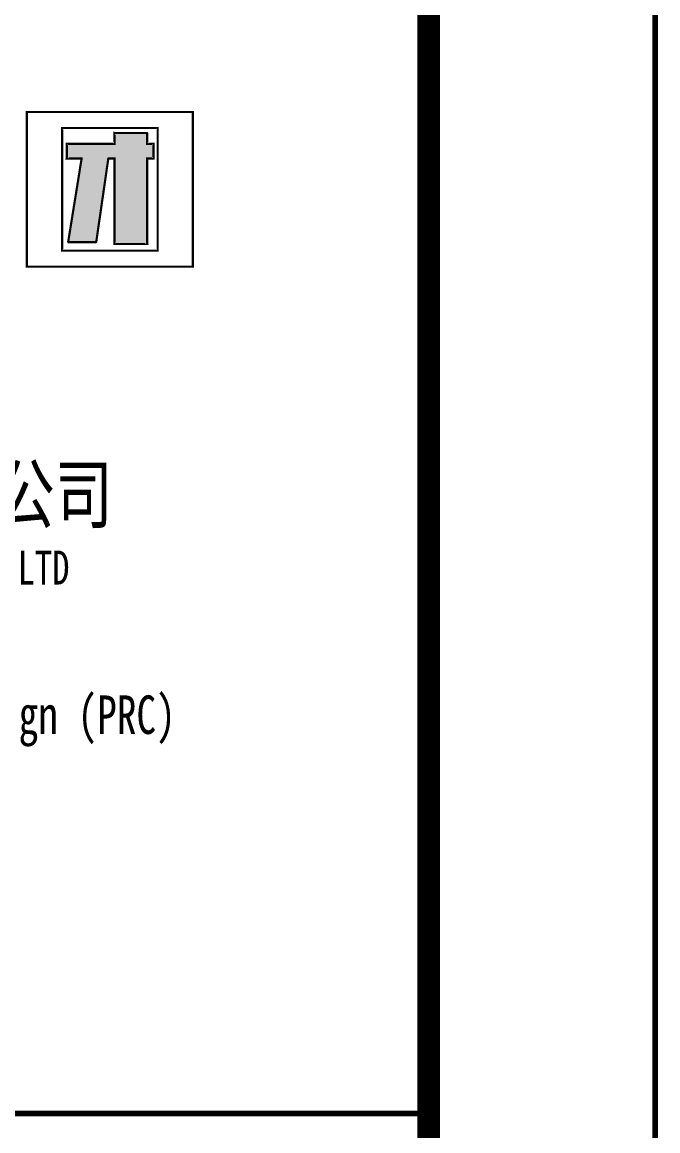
# Model space of a CAD drawing. Extents: x 1738711 to 2346805, y 1189731 to 2516152.
# Drawn here: x 2148735 to 2150139, y 1393028 to 1395475 of the extents above; entities that cross this region are included whole.
import ezdxf
from ezdxf.enums import TextEntityAlignment as Align

# ---------------------------------------------------------------- set-up
doc = ezdxf.new("R2010")
doc.units = 0
doc.header["$LTSCALE"] = 1000
doc.header["$MEASUREMENT"] = 0
doc.layers.add('A-文字', color=7, linetype='Continuous')
doc.layers.add('TK', color=4, linetype='Continuous')
doc.styles.add('宋体', font='SIMSUN.TTF', dxfattribs={"width": 0.75})

# ---------------------------------------------------------------- blocks, each defined once
blk = doc.blocks.new('资质')
at = {"layer": 'A-文字'}
h = blk.add_hatch(color=256, dxfattribs=at)
h.dxf.hatch_style = 1
h.paths.add_polyline_path([(5507.146311924793, 4216.178844690323), (5518.082103922963, 4216.178844690323), (5523.550023928285, 4216.178844690323), (5534.050839930773, 4216.178844690323), (5535.152679906227, 4217.28068459034), (5535.152679906227, 4242.451500654221), (5535.152679906227, 4255.254396684468), (5535.152679906227, 4280.425212621689), (5534.050839930773, 4281.527052640915), (5523.816759929061, 4281.527052640915), (5518.48223193083, 4281.527052640915), (5507.146311924793, 4281.527052640915), (5507.146311924793, 4300.197996616364), (5507.146311924793, 4309.200012683868), (5507.146311924793, 4327.204140543938), (5505.479271919467, 4328.871180653572), (5448.799671933986, 4328.871180653572), (5420.459895924665, 4328.871180653572), (5363.780295909382, 4328.871180653572), (5363.716503934003, 4328.278188586235), (5362.446663916111, 4327.643188118935), (5362.446663916111, 4309.800156593323), (5362.446663916111, 4300.598076701164), (5362.446663916111, 4281.527052640915), (5278.027431921102, 4281.527052640915), (5236.151223928668, 4281.527052640915), (5152.833929778077, 4281.527052640915), (5151.731991931796, 4280.425262451172), (5151.731991931796, 4255.521132707596), (5151.731991931796, 4242.851580619812), (5151.731991931796, 4217.512476682663), (5152.324983910657, 4217.448684573174), (5152.959984422661, 4216.178844690323), (5178.271383926272, 4216.178844690323), (5191.207671925426, 4216.178844690323), (5217.080247908831, 4216.178844690323), (5217.113847465254, 4214.49179649353), (5216.746839925647, 4212.844764709473), (5215.946631923318, 4208.043660640717), (5215.546551928855, 4205.643132686615), (5214.746343926527, 4200.842028617859), (5214.479655906558, 4198.974924683571), (5214.346263931133, 4198.041372656822), (5214.079527930357, 4196.174268603325), (5213.01263190899, 4189.772844672203), (5212.47915993724, 4186.572108626366), (5211.412263915874, 4180.1706366539), (5211.145527915098, 4178.303532600403), (5211.012183919549, 4177.369980692863), (5210.745447918773, 4175.50292468071), (5209.67855192814, 4169.101452715695), (5209.145079926588, 4165.900716662407), (5208.078183935024, 4159.499244570732), (5207.811447934248, 4157.632188677788), (5207.678103909828, 4156.698636651039), (5207.411367938854, 4154.831532597542), (5206.611159936525, 4150.030428647995), (5206.211079911329, 4147.629900574684), (5205.410919920541, 4142.828796625137), (5205.144183919765, 4140.96169257164), (5205.010791912675, 4140.028140664101), (5204.744103924371, 4138.161084651947), (5203.677159921266, 4131.759612679482), (5203.143735931255, 4128.558876633644), (5202.07679192815, 4122.157404661179), (5201.810103938915, 4120.290348649025), (5201.676711932756, 4119.356796622276), (5201.40997593198, 4117.489692568779), (5200.343079925515, 4111.088220596313), (5199.809607923962, 4107.88753259182), (5198.742711917497, 4101.486060619354), (5198.475975916721, 4099.618956685066), (5198.342631921172, 4098.685404658318), (5198.075895920396, 4096.81830060482), (5197.008999929763, 4090.416876673698), (5196.475527928211, 4087.216140627861), (5195.408631921746, 4080.814668655396), (5195.14189592097, 4078.947564601898), (5195.008551926352, 4078.014060616493), (5194.741815925576, 4076.146956682205), (5193.941607923247, 4071.345852613449), (5193.541527912952, 4068.945324659348), (5192.741367922164, 4064.144220590591), (5192.474631921388, 4062.277116656303), (5192.341239914298, 4061.343564629555), (5192.074551925994, 4059.476460695267), (5191.007607922889, 4053.075036644936), (5190.474183917977, 4049.874300599098), (5189.407239914872, 4043.472828626633), (5189.140551924706, 4041.605724573135), (5189.007159919478, 4040.67222058773), (5188.740423918702, 4038.805116653442), (5187.673527927138, 4032.403644680977), (5187.140055925585, 4029.202908635139), (5186.07315991912, 4022.801484704018), (5185.806423918344, 4020.93438065052), (5185.673079923727, 4020.000828623772), (5185.40634392295, 4018.133724570274), (5184.339447916485, 4011.732252597809), (5183.805975914933, 4008.531564593315), (5182.739079923369, 4002.13009262085), (5182.472343922593, 4000.262988686562), (5182.338999927975, 3999.329436659813), (5182.072263927199, 3997.462380647659), (5181.005319924094, 3991.060908675194), (5180.471895919181, 3987.860172629356), (5179.404999912716, 3981.458700656891), (5179.13826391194, 3979.591596603394), (5179.004871905781, 3978.658092617989), (5178.738135905005, 3976.790988683701), (5177.937975913286, 3971.989884614944), (5177.537895918824, 3969.589356660843), (5176.737687916495, 3964.788252592087), (5176.470951915719, 3962.921148657799), (5176.337607921101, 3961.987596638501), (5176.070871920325, 3960.120540618896), (5175.003975928761, 3953.719068646431), (5174.470503927208, 3950.518332600594), (5173.403607905842, 3944.116860628128), (5173.136871905066, 3942.249804735184), (5173.003527909517, 3941.316252589226), (5172.736791908741, 3939.449148654938), (5171.669895918109, 3933.047676563263), (5171.136423916556, 3929.846940636635), (5170.069527924992, 3923.445516712964), (5169.802791924216, 3921.578412652016), (5169.669447929598, 3920.644860625267), (5169.402711928822, 3918.77775657177), (5168.335767925717, 3912.376332640648), (5167.802343904972, 3909.17559659481), (5166.73544791434, 3902.774124622345), (5166.468711913563, 3900.907020688057), (5166.335319907404, 3899.973468661308), (5166.068583906628, 3898.106412649155), (5165.268423914909, 3893.305308580399), (5164.868343920447, 3890.904732704163), (5164.068135918118, 3886.10367667675), (5163.801399917342, 3884.236572623253), (5163.668055922724, 3883.303020715714), (5163.401319921948, 3881.435916662216), (5162.334423929453, 3875.034492611885), (5161.8009519279, 3871.833756566048), (5160.734055907466, 3865.432284593582), (5160.467319906689, 3863.565180659294), (5160.33397591114, 3862.631628632545), (5160.067239910364, 3860.764572620392), (5159.533767908812, 3857.563836693764), (5159.267079920508, 3855.963468551636), (5158.733607918955, 3852.762732625008), (5157.953511924483, 3850.772172570229), (5158.045143918134, 3849.306156635284), (5159.067015931942, 3847.428204655647), (5207.744775922038, 3847.428204655647), (5232.083655908704, 3847.428204655647), (5280.761415928602, 3847.428204655647), (5282.095047921874, 3848.761836647987), (5283.962103934027, 3861.831468701363), (5284.895655930042, 3868.366284608841), (5286.762759924866, 3881.435916662216), (5287.029495925643, 3883.036284685135), (5287.16283992026, 3883.836492657661), (5287.429575921036, 3885.436860561371), (5290.363575905561, 3905.974860668182), (5291.830599904992, 3916.243836641312), (5294.76459992025, 3936.781884670258), (5295.031335921027, 3938.382252573967), (5295.164679915644, 3939.182412624359), (5295.431415916421, 3940.782780647278), (5298.098679930903, 3959.453676700592), (5299.432311923243, 3968.789148688316), (5302.099575907923, 3987.460092663765), (5302.3663119087, 3989.060460686684), (5302.499703914858, 3989.860620617867), (5302.766391918994, 3991.460988640785), (5305.433703915216, 4010.131932616234), (5306.767335921526, 4019.467356689274), (5309.434599922039, 4038.138300538063), (5309.701335922815, 4039.738668680191), (5309.834679917432, 4040.538828730583), (5310.101415918209, 4042.139196634293), (5312.76867991779, 4060.810140609741), (5314.102311925031, 4070.145564675331), (5316.769575924613, 4088.81650865078), (5317.036311925389, 4090.416876673698), (5317.169703916647, 4091.217036724091), (5317.436439917423, 4092.8174046278), (5320.103703931905, 4111.488348603249), (5321.437335923314, 4120.823772668839), (5324.104599938728, 4139.494716644287), (5324.371335939504, 4141.095084667206), (5324.504679934122, 4141.895244717598), (5324.771415934898, 4143.495612621307), (5327.438679919578, 4162.166556715965), (5328.772311911918, 4171.501980662346), (5331.439623937942, 4190.172924637794), (5331.706311927177, 4191.773292660713), (5331.839703932405, 4192.573452591896), (5332.106439933181, 4194.173820614815), (5333.173335925676, 4201.642188668251), (5333.706807927229, 4205.376396656036), (5334.773703918792, 4212.844764709473), (5334.785020814277, 4214.65840626508), (5335.773927927949, 4216.178844690323), (5346.443031908013, 4216.178844690323), (5351.777559906244, 4216.178844690323), (5362.446663916111, 4216.178844690323), (5362.446663916111, 4065.477852702141), (5362.446663916111, 3990.127356648445), (5362.446663916111, 3839.861388683319), (5363.548503936268, 3838.759548664093), (5420.459895924665, 3838.759548664093), (5449.133079916239, 3838.759548664093), (5505.918359682895, 3838.759548664093), (5507.146311924793, 3841.215297468007), (5507.146311924793, 3990.527436614037), (5507.146311924793, 4065.74458861351)])
at = {"layer": 'A-文字', "const_width": 9.600000000000001}
for points in [[(5268.825351909734, 3738.736764669418), (5415.392055914737, 3738.736764669418), (5708.525511921383, 3738.736764669418), (5708.525511921383, 4011.865644693375), (5708.525511921383, 4148.430060625076), (5708.525511921383, 4421.558940649033), (5415.392055914737, 4421.558940649033), (5268.825351909734, 4421.558940649033), (4975.69189593289, 4421.558940649033), (4975.69189593289, 4148.430060625076), (4975.69189593289, 4011.865644693375), (4975.69189593289, 3738.736764669418)], [(5300.032455907203, 3809.419548630714), (5384.184951917268, 3809.419548630714), (5552.489943922497, 3809.419548630714), (5552.426823929884, 3809.791404604912), (5552.784903929569, 3810.149484634399), (5553.156759918667, 3810.086364626884), (5553.156759918667, 4026.135564684868), (5553.156759918667, 4134.160140633583), (5553.156759918667, 4350.209388613701), (5552.784903929569, 4350.146220684052), (5552.426823929884, 4350.50430059433), (5552.489943922497, 4350.876204609871), (5384.184951917268, 4350.876204609871), (5300.032455907203, 4350.876204609871), (5131.727463915944, 4350.876204609871), (5131.79058392439, 4350.50430059433), (5131.432503924705, 4350.146220684052), (5131.060647920705, 4350.209388613701), (5131.060647920705, 4134.160140633583), (5131.060647920705, 4026.135564684868), (5131.060647920705, 3810.086364626884), (5131.432503924705, 3810.149484634399), (5131.79058392439, 3809.791404604912), (5131.727463915944, 3809.419548630714)], [(5420.459895924665, 3838.759548664093), (5449.133079916239, 3838.759548664093), (5506.479495927691, 3838.759548664093), (5506.174695924856, 3839.272188663483), (5506.553319931962, 3840.029388666153), (5507.146311924793, 3840.093180656433), (5507.146311924793, 3990.527436614037), (5507.146311924793, 4065.74458861351), (5507.146311924793, 4216.178844690323), (5518.082103922963, 4216.178844690323), (5523.550023928285, 4216.178844690323), (5534.485863909125, 4216.178844690323), (5534.422743917443, 4216.550748705864), (5534.780775919557, 4216.908780574799), (5535.152679906227, 4216.845660567284), (5535.152679906227, 4242.451500654221), (5535.152679906227, 4255.254396684468), (5535.152679906227, 4280.860236644745), (5534.780775919557, 4280.79711663723), (5534.422743917443, 4281.155148625374), (5534.485863909125, 4281.527052640915), (5523.816759929061, 4281.527052640915), (5518.48223193083, 4281.527052640915), (5507.813127920963, 4281.527052640915), (5507.876247913577, 4281.898956656456), (5507.518167927861, 4282.2569886446), (5507.146311924793, 4282.193868637085), (5507.146311924793, 4300.197996616364), (5507.146311924793, 4309.200012683868), (5507.146311924793, 4327.204140543938), (5506.479495927691, 4327.870956659317), (5506.146087914705, 4328.204364657402), (5505.479271919467, 4328.871180653572), (5448.799671933986, 4328.871180653572), (5420.459895924665, 4328.871180653572), (5363.780295909382, 4328.871180653572), (5363.716503934003, 4328.278188586235), (5362.959351927042, 4327.899564623833), (5362.446663916111, 4328.204364657402), (5362.446663916111, 4309.800156593323), (5362.446663916111, 4300.598076701164), (5362.446663916111, 4282.193868637085), (5362.074759931304, 4282.2569886446), (5361.716727913357, 4281.898956656456), (5361.779847920872, 4281.527052640915), (5278.027431921102, 4281.527052640915), (5236.151223928668, 4281.527052640915), (5152.398807928897, 4281.527052640915), (5152.461975933053, 4281.155148625374), (5152.103895918466, 4280.79711663723), (5151.731991931796, 4280.860236644745), (5151.731991931796, 4255.521132707596), (5151.731991931796, 4242.851580619812), (5151.731991931796, 4217.512476682663), (5152.324983910657, 4217.448684573174), (5152.703607917763, 4216.691532731056), (5152.398807928897, 4216.178844690323), (5178.271383926272, 4216.178844690323), (5191.207671925426, 4216.178844690323), (5217.080247908831, 4216.178844690323), (5217.106935918331, 4214.838828682899), (5217.038343907334, 4214.152956604958), (5216.746839925647, 4212.844764709473), (5215.946631923318, 4208.043660640717), (5215.546551928855, 4205.643132686615), (5214.746343926527, 4200.842028617859), (5214.479655906558, 4198.974924683571), (5214.346263931133, 4198.041372656822), (5214.079527930357, 4196.174268603325), (5213.01263190899, 4189.772844672203), (5212.47915993724, 4186.572108626366), (5211.412263915874, 4180.1706366539), (5211.145527915098, 4178.303532600403), (5211.012183919549, 4177.369980692863), (5210.745447918773, 4175.50292468071), (5209.67855192814, 4169.101452715695), (5209.145079926588, 4165.900716662407), (5208.078183935024, 4159.499244570732), (5207.811447934248, 4157.632188677788), (5207.678103909828, 4156.698636651039), (5207.411367938854, 4154.831532597542), (5206.611159936525, 4150.030428647995), (5206.211079911329, 4147.629900574684), (5205.410919920541, 4142.828796625137), (5205.144183919765, 4140.96169257164), (5205.010791912675, 4140.028140664101), (5204.744103924371, 4138.161084651947), (5203.677159921266, 4131.759612679482), (5203.143735931255, 4128.558876633644), (5202.07679192815, 4122.157404661179), (5201.810103938915, 4120.290348649025), (5201.676711932756, 4119.356796622276), (5201.40997593198, 4117.489692568779), (5200.343079925515, 4111.088220596313), (5199.809607923962, 4107.88753259182), (5198.742711917497, 4101.486060619354), (5198.475975916721, 4099.618956685066), (5198.342631921172, 4098.685404658318), (5198.075895920396, 4096.81830060482), (5197.008999929763, 4090.416876673698), (5196.475527928211, 4087.216140627861), (5195.408631921746, 4080.814668655396), (5195.14189592097, 4078.947564601898), (5195.008551926352, 4078.014060616493), (5194.741815925576, 4076.146956682205), (5193.941607923247, 4071.345852613449), (5193.541527912952, 4068.945324659348), (5192.741367922164, 4064.144220590591), (5192.474631921388, 4062.277116656303), (5192.341239914298, 4061.343564629555), (5192.074551925994, 4059.476460695267), (5191.007607922889, 4053.075036644936), (5190.474183917977, 4049.874300599098), (5189.407239914872, 4043.472828626633), (5189.140551924706, 4041.605724573135), (5189.007159919478, 4040.67222058773), (5188.740423918702, 4038.805116653442), (5187.673527927138, 4032.403644680977), (5187.140055925585, 4029.202908635139), (5186.07315991912, 4022.801484704018), (5185.806423918344, 4020.93438065052), (5185.673079923727, 4020.000828623772), (5185.40634392295, 4018.133724570274), (5184.339447916485, 4011.732252597809), (5183.805975914933, 4008.531564593315), (5182.739079923369, 4002.13009262085), (5182.472343922593, 4000.262988686562), (5182.338999927975, 3999.329436659813), (5182.072263927199, 3997.462380647659), (5181.005319924094, 3991.060908675194), (5180.471895919181, 3987.860172629356), (5179.404999912716, 3981.458700656891), (5179.13826391194, 3979.591596603394), (5179.004871905781, 3978.658092617989), (5178.738135905005, 3976.790988683701), (5177.937975913286, 3971.989884614944), (5177.537895918824, 3969.589356660843), (5176.737687916495, 3964.788252592087), (5176.470951915719, 3962.921148657799), (5176.337607921101, 3961.987596638501), (5176.070871920325, 3960.120540618896), (5175.003975928761, 3953.719068646431), (5174.470503927208, 3950.518332600594), (5173.403607905842, 3944.116860628128), (5173.136871905066, 3942.249804735184), (5173.003527909517, 3941.316252589226), (5172.736791908741, 3939.449148654938), (5171.669895918109, 3933.047676563263), (5171.136423916556, 3929.846940636635), (5170.069527924992, 3923.445516712964), (5169.802791924216, 3921.578412652016), (5169.669447929598, 3920.644860625267), (5169.402711928822, 3918.77775657177), (5168.335767925717, 3912.376332640648), (5167.802343904972, 3909.17559659481), (5166.73544791434, 3902.774124622345), (5166.468711913563, 3900.907020688057), (5166.335319907404, 3899.973468661308), (5166.068583906628, 3898.106412649155), (5165.268423914909, 3893.305308580399), (5164.868343920447, 3890.904732704163), (5164.068135918118, 3886.10367667675), (5163.801399917342, 3884.236572623253), (5163.668055922724, 3883.303020715714), (5163.401319921948, 3881.435916662216), (5162.334423929453, 3875.034492611885), (5161.8009519279, 3871.833756566048), (5160.734055907466, 3865.432284593582), (5160.467319906689, 3863.565180659294), (5160.33397591114, 3862.631628632545), (5160.067239910364, 3860.764572620392), (5159.533767908812, 3857.563836693764), (5159.267079920508, 3855.963468551636), (5158.733607918955, 3852.762732625008), (5157.953511924483, 3850.772172570229), (5158.045143918134, 3849.306156635284), (5159.067015931942, 3847.428204655647), (5207.744775922038, 3847.428204655647), (5232.083655908704, 3847.428204655647), (5280.761415928602, 3847.428204655647), (5281.294839919545, 3847.961628675461), (5281.561575920321, 3848.228364706039), (5282.095047921874, 3848.761836647987), (5283.962103934027, 3861.831468701363), (5284.895655930042, 3868.366284608841), (5286.762759924866, 3881.435916662216), (5287.029495925643, 3883.036284685135), (5287.16283992026, 3883.836492657661), (5287.429575921036, 3885.436860561371), (5290.363575905561, 3905.974860668182), (5291.830599904992, 3916.243836641312), (5294.76459992025, 3936.781884670258), (5295.031335921027, 3938.382252573967), (5295.164679915644, 3939.182412624359), (5295.431415916421, 3940.782780647278), (5298.098679930903, 3959.453676700592), (5299.432311923243, 3968.789148688316), (5302.099575907923, 3987.460092663765), (5302.3663119087, 3989.060460686684), (5302.499703914858, 3989.860620617867), (5302.766391918994, 3991.460988640785), (5305.433703915216, 4010.131932616234), (5306.767335921526, 4019.467356689274), (5309.434599922039, 4038.138300538063), (5309.701335922815, 4039.738668680191), (5309.834679917432, 4040.538828730583), (5310.101415918209, 4042.139196634293), (5312.76867991779, 4060.810140609741), (5314.102311925031, 4070.145564675331), (5316.769575924613, 4088.81650865078), (5317.036311925389, 4090.416876673698), (5317.169703916647, 4091.217036724091), (5317.436439917423, 4092.8174046278), (5320.103703931905, 4111.488348603249), (5321.437335923314, 4120.823772668839), (5324.104599938728, 4139.494716644287), (5324.371335939504, 4141.095084667206), (5324.504679934122, 4141.895244717598), (5324.771415934898, 4143.495612621307), (5327.438679919578, 4162.166556715965), (5328.772311911918, 4171.501980662346), (5331.439623937942, 4190.172924637794), (5331.706311927177, 4191.773292660713), (5331.839703932405, 4192.573452591896), (5332.106439933181, 4194.173820614815), (5333.173335925676, 4201.642188668251), (5333.706807927229, 4205.376396656036), (5334.773703918792, 4212.844764709473), (5334.782391920686, 4214.237100720406), (5335.014759913087, 4215.011628627777), (5335.773927927949, 4216.178844690323), (5346.443031908013, 4216.178844690323), (5351.777559906244, 4216.178844690323), (5362.446663916111, 4216.178844690323), (5362.446663916111, 4065.477852702141), (5362.446663916111, 3990.127356648445), (5362.446663916111, 3839.426364660263), (5362.818567917682, 3839.489484667778), (5363.176599904895, 3839.131452679634), (5363.113479913212, 3838.759548664093)]]:
    blk.add_lwpolyline(points, close=True, dxfattribs=at)
at = {"layer": 'TK', "color": 7, "const_width": 25}
blk.add_lwpolyline([(249.9987644646317, 8699.99998755008), (6749.99949693121, 8699.999999888241), (6749.99949693121, 0), (249.9987644646317, -1.233071088790894e-05)], close=True, dxfattribs=at)
at = {"layer": 'TK', "color": 7, "style": '宋体', "width": 0.75}
for s, height, p in [('浙江省建设投资集团股份有限公司', 250, (1518.306080606875, 2609.343144377352)), ('ZHEJIANG CONSTRUCTION INVESTMENT GROUP CO.,LTD ', 150, (1643.436848029443, 2335.66827948916)), ('No. A233923067 Class A of Architecture Design (PRC)', 170, (1209.398370340896, 1676.109296997667))]:
    blk.add_text(s, height=height, dxfattribs=at).set_placement(p)
blk = doc.blocks.new('hjashrtahreahe')
at = {"layer": 'TK', "color": 7, "const_width": 25}
blk.add_lwpolyline([(0, 59399.99999995227), (84100.00000001118, 59399.99999995227), (84100.00000001118, 2.328306436538696e-10), (0, 2.328306436538696e-10)], close=True, dxfattribs=at)
at = {"layer": 'TK', "color": 3, "const_width": 100}
blk.add_lwpolyline([(2500, 1000.000000000233), (2500, 58399.99999995227), (83100, 58399.99999995227), (83100, 1000.000000000233)], close=True, dxfattribs=at)
at = {"layer": 'TK', "color": 7, "const_width": 25}
blk.add_lwpolyline([(76600.0004638827, 49699.99998762156), (83100.0004638827, 49699.99998762156)], dxfattribs=at)
at = {"layer": 'TK', "color": 1}
blk.add_blockref('资质', (76350.00050306832, 49699.99999995227), dxfattribs=at)
at = {"layer": 'TK', "style": '宋体', "width": 0.75}
for tag, height, p in [('项目负责人', 350, (6002.876253142487, 57088.65345305414)), ('专业负责人', 350, (6002.876253142487, 56223.65609438601)), ('设计人', 350, (6002.876253142487, 55419.42753659142)), ('版号1', 250, (77303.8661832842, 22193.36190201459)), ('时间1', 250, (82405.2941063589, 22193.36190201459)), ('版号2', 250, (77303.8661832842, 21593.36190201459)), ('时间2', 250, (82405.29410635913, 21593.36190201459)), ('版号3', 250, (77303.8661832842, 20993.36190201459)), ('时间3', 250, (82405.29410635913, 20993.36190201459)), ('建筑会签', 0.0001, (78977.87675630674, 2403.160154863494)), ('电气会签', 0.0001, (82127.87534854934, 2403.160154863494)), ('结构会签', 0.0001, (78977.8767563072, 1803.160154863494)), ('暖通会签', 0.0001, (82127.8753485498, 1803.160154863494)), ('给排水会签', 0.0001, (78977.8767563072, 1249.516187148634)), ('智能化会签', 0.0001, (82127.8753485498, 1249.516187148634))]:
    blk.add_attdef(tag, text='', height=height, dxfattribs=at).set_placement(p, align=Align.CENTER)
for tag, p in [('合作设计单位', (80815.87594981166, 48985.89357075351)), ('版号说明1', (79853.87675630674, 22318.17104576505)), ('版号说明2', (79853.87675630674, 21718.17104576505)), ('版号说明3', (79853.87675630674, 21118.17104576505)), ('浙江绿储科技有限公司', (80545.18183652684, 16035.89373564394)), ('百兆瓦级集中式熔盐储能关键', (80545.18183652684, 14953.21188406949)), ('设备研发及制造基地项目', (80545.18183652684, 14603.30029212427)), ('1#研发楼', (80545.18183652684, 13635.89373564394)), ('图名', (80545.18183652684, 12435.89373564371)), ('工程编号', (78977.87675630674, 11460.89373564394)), ('子项编号', (82127.88050491316, 11460.89373564394)), ('建筑', (78977.87675630674, 10710.89373564394)), ('图号', (82127.88050491316, 10710.89373564394)), ('施工图', (78977.87675630674, 9960.893735643942)), ('2023.03', (82127.88050491456, 9960.893735643942)), ('审定', (79352.87675630674, 8460.893735643942)), ('审核', (79352.87675630674, 7710.893735643942)), ('工程负责', (79352.87675630674, 6960.893735643942)), ('专业负责', (79352.87675630674, 6210.893735643942)), ('设计', (79352.87675630674, 5460.893735643942)), ('制图', (79352.87675630674, 4710.893735643942)), ('校对', (79352.87675630674, 3960.893735643942))]:
    blk.add_attdef(tag, text='', height=250, dxfattribs=at).set_placement(p, align=Align.MIDDLE_CENTER)

msp = doc.modelspace()

# ---------------------------------------------------------------- block references
at = {"xscale": 0.5, "yscale": 0.5, "zscale": 0.5}
msp.add_blockref('hjashrtahreahe', (2108083.103196179, 1368215.972722978), dxfattribs=at)

doc.saveas('drawing.dxf')
